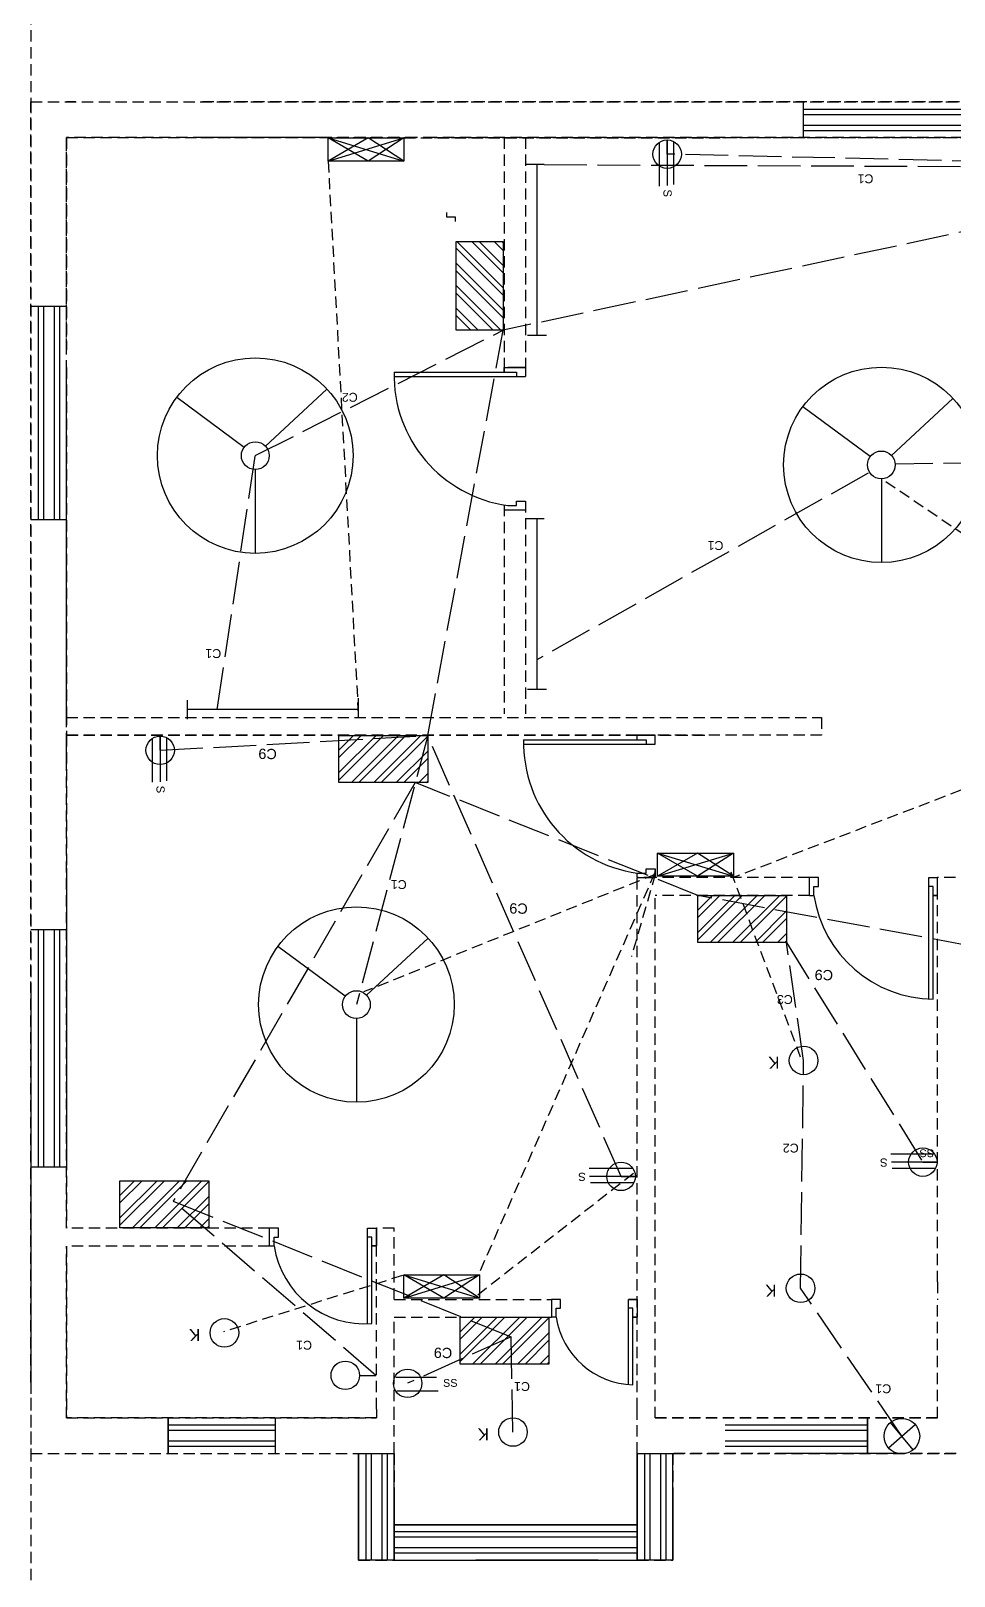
# Model space of a CAD drawing. Header units: millimetres. Extents: x 5814 to 14117, y 764 to 2474.
# Drawn here: x 5814.4 to 6073.8, y 1276.3 to 1710.7 of the extents above; entities that cross this region are included whole.
import ezdxf

# ---------------------------------------------------------------- set-up
doc = ezdxf.new("R2010")
doc.units = ezdxf.units.MM
doc.linetypes.add('ACAD_ISO02W100', pattern=[15, 12, -3])
doc.linetypes.add('HIDDEN2', pattern=[4.7625, 3.175, -1.5875])
doc.layers.get('0').update_dxf_attribs({"linetype": 'HIDDEN2'})
for name, color, linetype in [('conduit', 7, 'ACAD_ISO02W100'), ('doors', 6, 'Continuous'), ('emfittings', 7, 'Continuous'), ('fittings', 7, 'Continuous'), ('windows', 40, 'Continuous')]:
    doc.layers.add(name, color=color, linetype=linetype)
doc.layers.add('emconduit', color=1, linetype='HIDDEN2', plot=False)
doc.styles.get("Standard").update_dxf_attribs({"font": 'arial.ttf', "height": 4})

msp = doc.modelspace()

# ---------------------------------------------------------------- hatches: boundary and pattern name
at = {"layer": 'fittings'}
h = msp.add_hatch(dxfattribs=at)
h.set_pattern_fill('ANSI32', color=256, scale=0.468168, angle=270)
h.set_pattern_definition([(315, (5418.1018, 3031.4786), (3.1532, 3.1532), []), (315, (5418.1018, 3029.3764), (3.1532, 3.1532), [])])
h.paths.add_polyline_path([(5947.159, 1651.486), (5933.931, 1651.486), (5933.931, 1626.535), (5947.159, 1626.535)])
h = msp.add_hatch(dxfattribs=at)
h.set_pattern_fill('ANSI32', color=256, scale=0.468168, angle=180)
h.set_pattern_definition([(225, (7305.9256, 2028.422), (3.1532, -3.1532), []), (225, (7303.8234, 2028.422), (3.1532, -3.1532), [])])
h.paths.add_polyline_path([(5925.933, 1499.365), (5925.933, 1512.593), (5900.982, 1512.593), (5900.982, 1499.365)])
h = msp.add_hatch(dxfattribs=at)
h.set_pattern_fill('ANSI32', color=256, scale=0.468168, angle=180)
h.set_pattern_definition([(225, (7406.7416, 1983.4765), (3.1532, -3.1532), []), (225, (7404.6395, 1983.4765), (3.1532, -3.1532), [])])
h.paths.add_polyline_path([(6026.749, 1454.42), (6026.749, 1467.648), (6001.798, 1467.648), (6001.798, 1454.42)])
h = msp.add_hatch(dxfattribs=at)
h.set_pattern_fill('ANSI32', color=256, scale=0.468168, angle=180)
h.set_pattern_definition([(225, (7244.399, 1903.2513), (3.1532, -3.1532), []), (225, (7242.297, 1903.2513), (3.1532, -3.1532), [])])
h.paths.add_polyline_path([(5864.406, 1374.194), (5864.406, 1387.423), (5839.456, 1387.423), (5839.456, 1374.194)])
h = msp.add_hatch(dxfattribs=at)
h.set_pattern_fill('ANSI32', color=256, scale=0.468168, angle=180)
h.set_pattern_definition([(225, (7340.007, 1864.9094), (3.1532, -3.1532), []), (225, (7337.9047, 1864.9094), (3.1532, -3.1532), [])])
h.paths.add_polyline_path([(5960.014, 1335.852), (5960.014, 1349.081), (5935.064, 1349.081), (5935.064, 1335.852)])

# ---------------------------------------------------------------- linework, layer by layer
for p, q in [((5814.437, 1834.702), (5814.437, 1690.702)), ((5814.437, 1690.702), (5814.437, 1330.72)), ((5814.437, 1690.702), (5814.437, 1330.72)), ((5814.437, 1690.702), (5814.437, 1330.72)), ((5826.937, 1690.702), (5824.437, 1690.702)), ((5826.937, 1690.702), (5824.437, 1690.702)), ((5826.937, 1690.702), (5824.437, 1690.702)), ((5826.937, 1690.702), (5824.437, 1690.702)), ((5826.937, 1690.702), (5824.437, 1690.702)), ((5826.937, 1690.702), (5824.437, 1690.702)), ((5826.937, 1690.702), (5824.437, 1690.702)), ((5826.937, 1690.702), (5824.437, 1690.702)), ((5826.937, 1690.702), (5824.437, 1690.702)), ((5826.937, 1690.702), (5824.437, 1690.702)), ((6194.437, 1690.702), (5861.957, 1690.702)), ((6194.437, 1690.702), (5861.957, 1690.702)), ((6194.437, 1690.702), (5861.957, 1690.702)), ((6194.437, 1690.702), (5861.957, 1690.702)), ((6194.437, 1690.702), (5861.957, 1690.702)), ((5814.437, 1680.702), (5814.437, 1680.72)), ((5814.437, 1680.702), (5814.437, 1680.72)), ((5824.437, 1621.016), (5824.437, 1680.72)), ((5824.437, 1505.397), (5824.437, 1680.702)), ((5863.207, 1680.702), (5824.437, 1680.702)), ((5922.791, 1680.702), (5862.161, 1680.702)), ((5896.437, 1680.72), (5862.166, 1680.72)), ((5922.791, 1680.702), (5863.207, 1680.702)), ((5927.791, 1680.72), (5922.791, 1680.702)), ((6266.708, 1680.72), (5927.791, 1680.72)), ((6266.713, 1680.702), (5927.791, 1680.702)), ((5947.429, 1680.702), (5947.429, 1616.016)), ((5947.429, 1680.702), (5953.429, 1680.702)), ((5953.429, 1680.702), (5953.429, 1616.016)), ((5953.429, 1680.702), (5953.429, 1616.016)), ((5824.437, 1517.662), (5824.437, 1616.016)), ((5947.429, 1577.399), (5947.429, 1518.662)), ((5953.429, 1578.497), (5953.429, 1518.662)), ((5824.437, 1518.662), (5824.437, 1512.662)), ((5824.437, 1517.662), (6036.635, 1517.662)), ((6036.635, 1517.662), (6036.635, 1512.662)), ((5824.437, 1512.662), (6004.742, 1512.662)), ((5824.437, 1374.072), (5824.437, 1512.662)), ((5824.437, 1374.072), (5824.437, 1512.662)), ((5984.836, 1512.662), (5824.437, 1512.662)), ((5984.836, 1512.662), (5989.836, 1512.662)), ((6036.635, 1512.662), (5989.836, 1512.662)), ((6036.635, 1515.162), (6036.635, 1515.162)), ((5989.836, 1472.648), (5984.836, 1472.648)), ((6033.204, 1472.648), (5989.836, 1472.648)), ((6033.204, 1472.648), (5989.836, 1472.648)), ((6033.204, 1467.648), (6033.204, 1472.648)), ((6069.224, 1442.714), (6069.224, 1472.648)), ((6074.224, 1472.648), (6069.224, 1472.648)), ((6074.224, 1472.648), (6069.224, 1472.648)), ((6069.224, 1467.648), (6069.224, 1472.648)), ((6033.204, 1467.648), (5989.836, 1467.648)), ((6033.204, 1467.648), (5989.836, 1467.648)), ((6069.224, 1358.958), (6069.224, 1442.714)), ((6069.224, 1358.958), (6069.224, 1442.714)), ((5881.51, 1374.072), (5824.437, 1374.072)), ((5881.51, 1369.072), (5881.51, 1374.072)), ((5916.529, 1374.072), (5911.529, 1374.072)), ((5911.529, 1369.072), (5911.529, 1374.072)), ((5916.529, 1354.072), (5916.529, 1374.072)), ((5824.437, 1320.72), (5824.437, 1369.072)), ((5881.51, 1369.072), (5824.437, 1369.072)), ((5824.437, 1320.72), (5824.437, 1369.072)), ((6069.224, 1358.958), (6069.224, 1353.958)), ((6069.224, 1358.958), (6069.224, 1353.958)), ((5916.529, 1354.072), (5960.749, 1354.072)), ((5960.749, 1354.072), (5960.749, 1349.072)), ((6069.224, 1320.72), (6069.224, 1353.958)), ((5916.529, 1349.072), (5960.749, 1349.072)), ((5814.437, 1330.72), (5814.437, 828.816)), ((5824.437, 1320.72), (5911.529, 1320.72)), ((5911.529, 1323.22), (5911.529, 1320.72)), ((5916.529, 1310.72), (5916.529, 1320.72)), ((5984.836, 1310.72), (5984.836, 1323.22)), ((5989.836, 1320.72), (6069.224, 1320.72)), ((5814.437, 1310.72), (5906.529, 1310.72)), ((5814.437, 1310.72), (5906.529, 1310.72)), ((5906.529, 1310.72), (5906.529, 1280.72)), ((5916.529, 1310.72), (5916.529, 1290.72)), ((5984.836, 1310.72), (5984.836, 1290.72)), ((5984.836, 1310.72), (5984.836, 1280.72)), ((5994.836, 1310.72), (5994.836, 1290.72)), ((5994.836, 1310.72), (5994.836, 1290.72)), ((5994.836, 1290.72), (5994.836, 1280.72)), ((5906.529, 1280.72), (5916.529, 1280.72)), ((5984.836, 1280.72), (5994.836, 1280.72)), ((5984.836, 1280.72), (5994.836, 1280.72))]:
    msp.add_line(p, q)
for points in [[(5814.437, 1330.72), (5814.437, 1690.702), (6194.437, 1690.702)], [(5814.437, 1330.72), (5814.437, 1690.702), (5826.937, 1690.702)], [(5814.437, 1330.72), (5814.437, 1690.702), (6194.437, 1690.702)], [(5814.437, 1330.72), (5814.437, 1690.702), (5826.937, 1690.702)], [(5814.437, 1330.72), (5814.437, 1690.702), (6194.437, 1690.702)], [(5814.437, 1330.72), (5814.437, 1690.702), (5826.937, 1690.702)], [(5861.957, 1690.702), (6194.437, 1690.702)], [(5861.957, 1690.702), (6194.437, 1690.702)], [(5861.957, 1690.702), (6194.437, 1690.702)], [(5861.957, 1690.702), (6194.437, 1690.702)], [(5861.957, 1690.702), (6194.437, 1690.702)], [(5824.437, 1680.72), (5824.437, 1621.016)], [(5824.437, 1621.016), (5824.437, 1680.702), (5922.791, 1680.702)], [(5824.437, 1621.016), (5824.437, 1680.702)], [(5862.161, 1680.702), (5922.791, 1680.702)], [(5896.437, 1680.72), (5862.166, 1680.72)], [(6266.708, 1680.72), (5927.791, 1680.72)], [(5927.791, 1680.702), (6266.713, 1680.702)], [(5927.791, 1680.702), (6266.713, 1680.702)], [(5824.437, 1517.662), (5824.437, 1616.016)], [(5824.437, 1616.016), (5824.437, 1517.662)], [(5824.437, 1517.662), (5824.437, 1616.016)], [(5824.437, 1512.662), (5824.437, 1374.072)], [(5824.437, 1374.072), (5824.437, 1512.662)], [(5824.437, 1512.662), (5824.437, 1374.072)], [(5984.836, 1374.072), (5984.836, 1472.648)], [(5984.836, 1374.072), (5984.836, 1472.648)], [(5989.836, 1358.958), (5989.836, 1467.648)], [(5989.836, 1358.958), (5989.836, 1467.648)], [(5814.437, 1440.702), (5814.437, 1310.72), (5906.529, 1310.72)], [(5814.437, 1440.702), (5814.437, 1310.72), (5906.529, 1310.72)], [(5911.529, 1323.22), (5911.529, 1374.072)], [(5984.836, 1323.22), (5984.836, 1374.072)], [(5824.437, 1369.072), (5824.437, 1320.72), (5911.529, 1320.72)], [(5911.529, 1320.72), (5824.437, 1320.72), (5824.437, 1369.072)], [(5824.437, 1369.072), (5824.437, 1320.72), (5911.529, 1320.72)], [(5824.437, 1369.072), (5824.437, 1320.72), (5911.529, 1320.72)], [(5824.437, 1369.072), (5824.437, 1320.72), (5911.529, 1320.72)], [(5989.836, 1320.72), (5989.836, 1358.958)], [(5916.529, 1320.72), (5916.529, 1349.072)], [(5989.836, 1320.72), (6069.224, 1320.72)], [(6069.224, 1320.72), (5989.836, 1320.72)], [(5989.836, 1320.72), (6069.224, 1320.72)], [(6217.345, 1310.72), (5994.836, 1310.72)], [(5994.836, 1310.72), (6217.345, 1310.72)], [(5994.836, 1310.72), (6217.345, 1310.72)], [(5994.836, 1310.72), (6217.345, 1310.72)], [(5994.836, 1310.72), (6212.345, 1310.72)], [(5994.836, 1310.72), (6212.345, 1310.72)], [(5994.836, 1310.72), (6212.345, 1310.72)], [(5994.836, 1310.72), (6212.345, 1310.72)]]:
    msp.add_lwpolyline(points)
msp.add_arc((5860.437, 1680.72), 36, 359.97214, 0)
at = {"layer": 'conduit'}
for p, q in [((5958.681, 1673.083), (6160.293, 1672.195)), ((6160.293, 1672.195), (5993.214, 1676.03)), ((6160.293, 1672.195), (5947.159, 1626.535)), ((5877.477, 1591.277), (5947.159, 1626.535)), ((5925.933, 1512.593), (5947.159, 1626.535)), ((5866.818, 1519.877), (5877.477, 1591.277)), ((6049.718, 1586.362), (5956.624, 1533.891)), ((6127.837, 1589.788), (6057.331, 1588.898)), ((5850.754, 1508.427), (5925.933, 1512.593)), ((5925.933, 1512.593), (5905.905, 1436.942)), ((5980.277, 1388.632), (5925.933, 1512.593)), ((5922.431, 1499.365), (5854.437, 1381.669)), ((6001.798, 1467.648), (5922.431, 1499.365)), ((6079.554, 1453.211), (6001.798, 1467.648)), ((6031.56, 1421.234), (6026.749, 1454.42)), ((6026.749, 1454.42), (6065.062, 1392.654)), ((6030.711, 1357.178), (6031.56, 1421.234)), ((5911.399, 1332.697), (5854.437, 1381.669)), ((5854.437, 1381.669), (5949.357, 1343.553)), ((6059.18, 1315.62), (6030.711, 1357.178)), ((5949.357, 1343.553), (5920.289, 1330.478)), ((5949.896, 1316.775), (5949.357, 1343.553))]:
    msp.add_line(p, q, dxfattribs=at)
at = {"layer": 'doors', "color": 215, "true_color": 0xa953a0}
for p, q in [((5931.27, 1658.344), (5931.27, 1659.594)), ((5933.77, 1658.344), (5931.27, 1658.344)), ((5933.77, 1657.094), (5933.77, 1658.344)), ((5947.413, 1614.766), (5947.413, 1616.016)), ((5947.413, 1616.016), (5947.413, 1614.766)), ((5947.413, 1616.016), (5953.429, 1616.016)), ((5948.429, 1616.016), (5953.429, 1616.016)), ((5953.429, 1616.016), (5948.429, 1616.016)), ((5953.429, 1616.016), (5953.429, 1613.516)), ((5916.483, 1614.766), (5950.929, 1614.766)), ((5916.505, 1613.516), (5953.429, 1613.516)), ((5924.678, 1613.516), (5953.429, 1613.516)), ((5924.714, 1614.766), (5950.929, 1614.766)), ((5950.929, 1614.766), (5950.929, 1613.516)), ((5950.929, 1614.766), (5950.929, 1613.516)), ((5947.468, 1575.997), (5947.468, 1577.247)), ((5948.429, 1577.247), (5950.929, 1577.247)), ((5950.929, 1578.497), (5953.429, 1578.497)), ((5950.929, 1577.247), (5950.929, 1578.497)), ((5953.429, 1578.497), (5953.429, 1575.997)), ((5947.429, 1575.997), (5953.429, 1575.997)), ((5984.836, 1512.667), (5989.836, 1512.667)), ((5989.836, 1510.167), (5989.836, 1512.667)), ((5952.889, 1511.417), (5987.336, 1511.417)), ((5952.912, 1510.167), (5989.836, 1510.167)), ((5961.085, 1510.167), (5989.836, 1510.167)), ((5961.121, 1511.417), (5987.336, 1511.417)), ((5987.336, 1511.417), (5987.336, 1510.167)), ((5987.336, 1511.417), (5987.336, 1510.167)), ((5984.836, 1473.898), (5987.336, 1473.898)), ((5984.836, 1472.648), (5984.836, 1473.898)), ((5984.836, 1473.898), (5987.336, 1473.898)), ((5984.836, 1472.648), (5984.836, 1473.898)), ((5984.836, 1472.648), (5989.836, 1472.648)), ((5984.836, 1472.648), (5989.836, 1472.648)), ((5987.336, 1475.148), (5989.836, 1475.148)), ((5987.336, 1473.898), (5987.336, 1475.148)), ((5987.336, 1475.148), (5989.836, 1475.148)), ((5987.336, 1473.898), (5987.336, 1475.148)), ((5989.836, 1475.148), (5989.836, 1472.648)), ((5989.836, 1475.148), (5989.836, 1472.648)), ((6033.204, 1467.648), (6033.204, 1472.648)), ((6035.704, 1472.648), (6033.204, 1472.648)), ((6033.204, 1467.648), (6033.204, 1472.648)), ((6035.704, 1472.648), (6033.204, 1472.648)), ((6035.704, 1470.148), (6035.704, 1472.648)), ((6035.704, 1470.148), (6035.704, 1472.648)), ((6035.704, 1470.148), (6035.704, 1472.648)), ((6035.704, 1470.148), (6035.704, 1472.648)), ((6066.724, 1438.521), (6066.724, 1472.648)), ((6066.724, 1472.648), (6069.224, 1472.648)), ((6066.724, 1438.521), (6066.724, 1472.648)), ((6066.724, 1472.648), (6069.224, 1472.648)), ((6069.224, 1467.648), (6069.224, 1472.648)), ((6069.224, 1467.648), (6069.224, 1472.648)), ((6034.454, 1467.648), (6034.454, 1470.148)), ((6034.454, 1467.648), (6034.454, 1470.148)), ((6034.454, 1470.148), (6035.704, 1470.148)), ((6034.454, 1467.648), (6034.454, 1470.148)), ((6034.454, 1467.648), (6034.454, 1470.148)), ((6034.454, 1470.148), (6035.704, 1470.148)), ((6067.974, 1470.148), (6066.724, 1470.148)), ((6067.974, 1470.148), (6066.724, 1470.148)), ((6067.974, 1438.485), (6067.974, 1470.148)), ((6067.974, 1438.485), (6067.974, 1470.148)), ((6033.204, 1467.648), (6034.454, 1467.648)), ((6033.204, 1467.648), (6034.454, 1467.648)), ((5881.51, 1369.077), (5881.51, 1374.077)), ((5884.01, 1374.077), (5881.51, 1374.077)), ((5884.01, 1371.577), (5884.01, 1374.077)), ((5884.01, 1371.577), (5884.01, 1374.077)), ((5909.029, 1350.12), (5909.029, 1374.077)), ((5909.029, 1347.2), (5909.029, 1374.077)), ((5909.029, 1374.077), (5911.529, 1374.077)), ((5911.529, 1374.077), (5911.529, 1369.077)), ((5911.529, 1369.077), (5911.529, 1374.077)), ((5881.51, 1369.077), (5882.76, 1369.077)), ((5882.76, 1369.077), (5882.76, 1371.577)), ((5882.76, 1369.077), (5882.76, 1371.577)), ((5882.76, 1371.577), (5884.01, 1371.577)), ((5910.279, 1371.577), (5909.029, 1371.577)), ((5910.279, 1371.577), (5909.029, 1371.577)), ((5910.279, 1350.022), (5910.279, 1371.577)), ((5910.279, 1347.265), (5910.279, 1371.577)), ((5911.529, 1369.077), (5910.279, 1369.077)), ((5910.279, 1369.077), (5911.529, 1369.077)), ((5963.249, 1354.077), (5960.749, 1354.077)), ((5963.249, 1354.077), (5960.749, 1354.077)), ((5960.749, 1354.077), (5960.749, 1349.077)), ((5961.999, 1349.077), (5961.999, 1351.577)), ((5961.999, 1351.577), (5963.249, 1351.577)), ((5963.249, 1351.577), (5963.249, 1354.077)), ((5984.836, 1354.077), (5982.336, 1354.077)), ((5982.336, 1330.103), (5982.336, 1354.077)), ((5982.336, 1354.077), (5984.836, 1354.077)), ((5984.836, 1354.077), (5982.336, 1354.077)), ((5982.336, 1330.12), (5982.336, 1354.077)), ((5983.586, 1351.577), (5982.336, 1351.577)), ((5983.586, 1351.577), (5982.336, 1351.577)), ((5983.586, 1330.022), (5983.586, 1351.577)), ((5983.586, 1330.022), (5983.586, 1351.577)), ((5961.999, 1349.077), (5960.749, 1349.077)), ((5983.586, 1349.077), (5984.836, 1349.077))]:
    msp.add_line(p, q, dxfattribs=at)
at = {"layer": 'doors'}
for p, q in [((5989.836, 1512.667), (5984.836, 1512.667)), ((5989.836, 1510.167), (5989.836, 1512.667)), ((6069.224, 1467.648), (6067.974, 1467.648)), ((6069.224, 1467.648), (6067.974, 1467.648)), ((5984.836, 1354.077), (5984.836, 1349.077)), ((5984.836, 1354.077), (5984.836, 1349.077)), ((5984.836, 1349.077), (5983.586, 1349.077)), ((5984.836, 1349.077), (5983.586, 1349.077))]:
    msp.add_line(p, q, dxfattribs=at)
at = {"layer": 'doors', "color": 215, "true_color": 0xa953a0}
for points in [[(5947.413, 1614.766), (5947.413, 1616.016)], [(5984.836, 1511.417), (5984.836, 1512.667)], [(5984.836, 1511.417), (5984.836, 1512.667)], [(5989.836, 1472.648), (5989.836, 1474.593)], [(5989.836, 1472.648), (5989.836, 1474.593)], [(6067.974, 1467.648), (6069.224, 1467.648)], [(6067.974, 1467.648), (6069.224, 1467.648)], [(5910.279, 1369.077), (5911.529, 1369.077)]]:
    msp.add_lwpolyline(points, dxfattribs=at)
at = {"layer": 'doors'}
msp.add_lwpolyline([(5989.836, 1510.167), (5989.836, 1512.667)], dxfattribs=at)
at = {"layer": 'doors', "color": 215, "true_color": 0xa953a0}
for centre, radius, start, end in [((5953.491, 1613.917), 37.018, 178.68502, 262.1411), ((5989.897, 1510.568), 37.018, 178.68502, 262.1411), ((6068.328, 1472.737), 34.254, 188.54476, 269.40715), ((6068.328, 1472.737), 34.254, 188.54476, 269.40715), ((5908.303, 1373.038), 25.849, 188.81558, 274.38491), ((5984.432, 1352.736), 22.73, 189.26547, 267.86572)]:
    msp.add_arc(centre, radius, start, end, dxfattribs=at)
at = {"layer": 'emconduit'}
for p, q in [((5919.253, 1680.608), (6101.222, 1680.72)), ((5897.946, 1674.069), (5906.472, 1517.821)), ((6151.821, 1517.969), (6053.413, 1584.767)), ((6129.132, 1517.662), (6011.755, 1472.648)), ((5989.86, 1473.553), (5907.937, 1440.493)), ((5940.754, 1362.176), (5990.107, 1474.728)), ((5989.877, 1473.547), (5983.153, 1450.424)), ((6030.734, 1422.134), (6011.167, 1474.214)), ((5939.973, 1355.371), (5983.744, 1389.576)), ((5918.807, 1360.748), (5868.582, 1344.975))]:
    msp.add_line(p, q, dxfattribs=at)
at = {"layer": 'emfittings'}
for p, q in [((5909.224, 1680.608), (5897.946, 1674.069)), ((5897.946, 1674.069), (5919.253, 1680.608)), ((5909.224, 1674.069), (5897.946, 1680.608)), ((5897.946, 1680.608), (5919.253, 1674.069)), ((5919.253, 1674.069), (5909.224, 1680.608)), ((5919.253, 1680.608), (5909.224, 1674.069)), ((6001.791, 1479.552), (5990.513, 1473.013)), ((5990.513, 1473.013), (6011.819, 1479.552)), ((6001.791, 1473.013), (5990.513, 1479.552)), ((5990.513, 1479.552), (6011.819, 1473.013)), ((6011.819, 1473.013), (6001.791, 1479.552)), ((6011.819, 1479.552), (6001.791, 1473.013)), ((5930.483, 1360.989), (5919.205, 1354.449)), ((5919.205, 1354.449), (5940.512, 1360.989)), ((5930.483, 1354.449), (5919.205, 1360.989)), ((5919.205, 1360.989), (5940.512, 1354.449)), ((5940.512, 1354.449), (5930.483, 1360.989)), ((5940.512, 1360.989), (5930.483, 1354.449))]:
    msp.add_line(p, q, dxfattribs=at)
for points in [[(5919.253, 1674.069), (5897.946, 1674.069), (5897.946, 1680.608), (5919.253, 1680.608)], [(6011.819, 1473.013), (5990.513, 1473.013), (5990.513, 1479.552), (6011.819, 1479.552)], [(5940.512, 1354.449), (5919.205, 1354.449), (5919.205, 1360.989), (5940.512, 1360.989)]]:
    msp.add_lwpolyline(points, close=True, dxfattribs=at)
at = {"layer": 'fittings'}
for p, q in [((5990.963, 1679.214), (5990.963, 1667.029)), ((5993.214, 1676.03), (5993.214, 1679.929)), ((5993.214, 1679.929), (5993.214, 1667.181)), ((5994.985, 1679.503), (5994.985, 1667.458)), ((5958.681, 1673.083), (5953.373, 1673.083)), ((5956.624, 1673.083), (5956.624, 1633.429)), ((5956.624, 1673.083), (5956.624, 1625.083)), ((5956.624, 1633.429), (5956.624, 1625.083)), ((5959.278, 1625.083), (5953.971, 1625.083)), ((5874.342, 1593.602), (5855.407, 1607.639)), ((5880.336, 1593.934), (5897.601, 1609.98)), ((6056.272, 1591.327), (6073.537, 1607.373)), ((6050.278, 1590.994), (6031.343, 1605.031)), ((5877.477, 1587.375), (5877.477, 1563.804)), ((6053.413, 1584.767), (6053.413, 1561.197)), ((5958.681, 1573.544), (5953.373, 1573.544)), ((5956.624, 1573.544), (5956.624, 1533.891)), ((5956.624, 1573.544), (5956.624, 1525.544)), ((5956.624, 1533.891), (5956.624, 1525.544)), ((5959.278, 1525.544), (5953.971, 1525.544)), ((5858.472, 1517.223), (5858.472, 1522.53)), ((5906.472, 1517.821), (5906.472, 1523.128)), ((5866.818, 1519.877), (5858.472, 1519.877)), ((5906.472, 1519.877), (5858.472, 1519.877)), ((5906.472, 1519.877), (5866.818, 1519.877)), ((5850.754, 1508.427), (5850.754, 1512.326)), ((5850.754, 1512.326), (5850.754, 1499.579)), ((5852.526, 1511.901), (5852.526, 1499.855)), ((5848.503, 1511.611), (5848.503, 1499.427)), ((5908.763, 1439.599), (5926.028, 1455.645)), ((5902.77, 1439.266), (5883.835, 1453.303)), ((5905.905, 1433.039), (5905.905, 1409.469)), ((6068.246, 1394.905), (6056.062, 1394.905)), ((5983.461, 1390.883), (5971.276, 1390.883)), ((6068.961, 1392.654), (6056.214, 1392.654)), ((6068.536, 1390.883), (6056.49, 1390.883)), ((6065.062, 1392.654), (6068.961, 1392.654)), ((5984.176, 1388.632), (5971.428, 1388.632)), ((5983.75, 1386.86), (5971.705, 1386.86)), ((5980.277, 1388.632), (5984.176, 1388.632)), ((5906.771, 1332.697), (5911.399, 1332.697)), ((5916.982, 1332.164), (5928.448, 1332.164)), ((5917.258, 1328.335), (5928.856, 1328.335)), ((6055.432, 1312.311), (6062.928, 1318.929)), ((6059.18, 1315.62), (6055.984, 1319.465)), ((6062.376, 1311.775), (6059.18, 1315.62))]:
    msp.add_line(p, q, dxfattribs=at)
for points in [[(5947.159, 1651.486), (5947.159, 1626.535), (5933.931, 1626.535), (5933.931, 1651.486)], [(5925.933, 1499.365), (5900.982, 1499.365), (5900.982, 1512.593), (5925.933, 1512.593)], [(6026.749, 1454.42), (6001.798, 1454.42), (6001.798, 1467.648), (6026.749, 1467.648)], [(5864.406, 1374.194), (5839.456, 1374.194), (5839.456, 1387.423), (5864.406, 1387.423)], [(5960.014, 1335.852), (5935.064, 1335.852), (5935.064, 1349.081), (5960.014, 1349.081)]]:
    msp.add_lwpolyline(points, close=True, dxfattribs=at)
for centre, radius in [((5993.214, 1676.03), 4), ((5877.477, 1591.277), 27.473), ((6053.413, 1588.67), 27.473), ((5877.477, 1591.277), 3.903), ((6053.413, 1588.67), 3.903), ((5850.754, 1508.427), 4), ((5905.905, 1436.942), 27.473), ((5905.905, 1436.942), 3.903), ((6031.56, 1421.234), 4.013), ((6065.062, 1392.654), 4), ((5980.277, 1388.632), 4), ((6030.711, 1357.178), 4.013), ((5868.804, 1344.657), 4.013), ((5902.771, 1332.697), 4), ((5920.289, 1330.478), 4), ((5949.896, 1316.775), 4.013), ((6059.18, 1315.62), 5)]:
    msp.add_circle(centre, radius, dxfattribs=at)
at = {"layer": 'windows', "color": 31, "true_color": 0xfecc66}
for p, q in [((6031.486, 1680.702), (6031.486, 1690.702)), ((5824.437, 1633.181), (5814.437, 1633.181)), ((5824.437, 1573.181), (5814.437, 1573.181)), ((5824.437, 1457.912), (5814.437, 1457.912)), ((5824.437, 1391.19), (5814.437, 1391.19)), ((5853.029, 1310.724), (5853.029, 1320.724)), ((5883.029, 1320.724), (5883.029, 1310.724)), ((6049.529, 1320.72), (6049.529, 1310.72)), ((5906.529, 1310.724), (5916.529, 1310.724)), ((5984.836, 1310.724), (5994.836, 1310.724)), ((5916.529, 1280.724), (5916.529, 1290.724)), ((5984.836, 1290.724), (5984.836, 1280.724)), ((5994.836, 1280.724), (5994.836, 1290.724)), ((5916.529, 1280.724), (5906.529, 1280.724)), ((5994.836, 1280.724), (5984.836, 1280.724))]:
    msp.add_line(p, q, dxfattribs=at)
at = {"layer": 'windows'}
for p, q in [((5853.029, 1320.724), (5853.029, 1310.724)), ((6049.529, 1310.72), (6049.529, 1320.72)), ((5906.529, 1280.724), (5906.529, 1310.724)), ((5906.529, 1310.724), (5916.529, 1310.724)), ((5916.529, 1280.724), (5916.529, 1310.724)), ((5916.529, 1280.724), (5916.529, 1310.724)), ((5984.836, 1280.724), (5984.836, 1310.724)), ((5984.836, 1310.724), (5994.836, 1310.724)), ((5994.836, 1280.724), (5994.836, 1310.724)), ((5994.836, 1280.724), (5994.836, 1310.724)), ((6058.316, 1310.72), (6023.981, 1310.72)), ((5916.529, 1299.713), (5916.529, 1280.724)), ((5994.836, 1299.713), (5994.836, 1280.724)), ((5916.529, 1290.724), (5984.836, 1290.724)), ((5916.529, 1290.724), (5916.529, 1280.724)), ((5984.836, 1293.224), (5984.836, 1280.724)), ((5994.836, 1290.724), (5994.836, 1280.724)), ((5916.529, 1280.724), (5984.836, 1280.724)), ((5916.529, 1280.724), (5984.836, 1280.724)), ((5973.824, 1280.724), (5939.489, 1280.724))]:
    msp.add_line(p, q, dxfattribs=at)
at = {"layer": 'windows', "color": 31, "true_color": 0xfecc66}
for points in [[(6031.486, 1688.702), (6121.486, 1688.702)], [(6031.486, 1687.202), (6121.486, 1687.202)], [(6031.486, 1684.202), (6121.486, 1684.202)], [(6031.486, 1682.702), (6121.486, 1682.702)], [(5816.437, 1633.181), (5816.437, 1573.181)], [(5817.937, 1633.181), (5817.937, 1573.181)], [(5820.937, 1633.181), (5820.937, 1573.181)], [(5822.437, 1633.181), (5822.437, 1573.181)], [(5816.437, 1457.912), (5816.437, 1424.486)], [(5816.437, 1457.912), (5816.437, 1391.19)], [(5817.937, 1457.912), (5817.937, 1424.486)], [(5817.937, 1457.912), (5817.937, 1391.19)], [(5820.937, 1457.912), (5820.937, 1424.486)], [(5820.937, 1457.912), (5820.937, 1391.19)], [(5822.437, 1457.912), (5822.437, 1424.486)], [(5822.437, 1457.912), (5822.437, 1391.19)], [(5883.029, 1318.724), (5853.029, 1318.724)], [(5883.029, 1317.224), (5853.029, 1317.224)], [(6049.529, 1318.72), (6009.531, 1318.72)], [(6049.529, 1317.22), (6009.531, 1317.22)], [(5883.029, 1314.224), (5853.029, 1314.224)], [(5883.029, 1312.724), (5853.029, 1312.724)], [(6049.529, 1314.22), (6009.531, 1314.22)], [(6049.529, 1312.72), (6009.531, 1312.72)], [(5908.529, 1310.724), (5908.529, 1280.724)], [(5910.029, 1310.724), (5910.029, 1280.724)], [(5913.029, 1310.724), (5913.029, 1280.724)], [(5914.529, 1310.724), (5914.529, 1280.724)], [(5986.836, 1310.724), (5986.836, 1280.724)], [(5988.336, 1310.724), (5988.336, 1280.724)], [(5991.336, 1310.724), (5991.336, 1280.724)], [(5992.836, 1310.724), (5992.836, 1280.724)], [(5984.836, 1288.724), (5916.529, 1288.724)], [(5984.836, 1287.224), (5916.529, 1287.224)], [(5984.836, 1284.224), (5916.529, 1284.224)], [(5984.836, 1282.724), (5916.529, 1282.724)]]:
    msp.add_lwpolyline(points, dxfattribs=at)
at = {"layer": 'windows'}
for points in [[(5824.437, 1475.334), (5824.437, 1391.19)], [(5906.529, 1280.724), (5906.529, 1310.724)], [(5906.529, 1310.724), (5906.529, 1280.724)], [(5906.529, 1280.724), (5906.529, 1310.724)], [(5906.529, 1280.724), (5906.529, 1310.724)], [(5984.836, 1280.724), (5984.836, 1310.724)], [(5984.836, 1310.724), (5984.836, 1280.724)], [(5984.836, 1280.724), (5984.836, 1310.724)], [(5984.836, 1280.724), (5984.836, 1310.724)], [(5916.529, 1290.724), (5984.836, 1290.724)], [(5984.836, 1290.724), (5916.529, 1290.724)], [(5916.529, 1290.724), (5984.836, 1290.724)], [(5916.529, 1290.724), (5984.836, 1290.724)]]:
    msp.add_lwpolyline(points, dxfattribs=at)

# ---------------------------------------------------------------- texts
at = {"layer": 'conduit'}
for s, height, rotation, p in [('C2', 2.5, 180, (5906.279, 1608.925)), ('C1', 2.5, 180, (6009.037, 1567.243)), ('C1', 2.5, 180, (5867.918, 1536.874)), ('C9', 2.8915, 178.9405, (5883.559, 1508.81)), ('C1', 2.5, 180, (5920.04, 1471.931)), ('C9', 2.8915, 178.9405, (5954.07, 1465.348)), ('C9', 2.8915, 178.9405, (6039.87, 1446.649)), ('C3', 2.5, 180, (6028.518, 1439.611)), ('C2', 2.5, 180, (6030.188, 1397.859)), ('C1', 2.5, 180, (5893.435, 1342.426)), ('C9', 2.8915, 178.9405, (5932.856, 1340.425)), ('C1', 2.5, 180, (5954.673, 1330.821)), ('C1', 2.5, 180, (6056.187, 1330.196))]:
    msp.add_text(s, height=height, rotation=rotation, dxfattribs=at).set_placement(p)
at = {"layer": 'conduit', "insert": (6051.186, 1667.858), "char_height": 2.5, "attachment_point": 1, "rotation": 180}
msp.add_mtext_dynamic_manual_height_columns('C1', width=18.64702, gutter_width=12.5, heights=[0], dxfattribs=at)
at = {"layer": 'fittings'}
for s, height, rotation, p in [('S', 2.296, 270, (5992.181, 1666.117)), ('S', 2.296, 270, (5849.721, 1498.514)), ('K', 3.387, 180, (6024.797, 1422.287)), ('SS', 2.1855, 180, (6068.208, 1396.242)), ('S', 2.296, 180, (6055.149, 1393.687)), ('S', 2.296, 180, (5970.364, 1389.665)), ('K', 3.387, 180, (6023.948, 1358.231)), ('K', 3.387, 180, (5862.04, 1345.71)), ('K', 3.387, 180, (5943.133, 1317.828))]:
    msp.add_text(s, height=height, rotation=rotation, dxfattribs=at).set_placement(p)
msp.add_text('SS', height=2.1855, dxfattribs=at).set_placement((5930.231, 1329.484))

doc.saveas('drawing.dxf')
